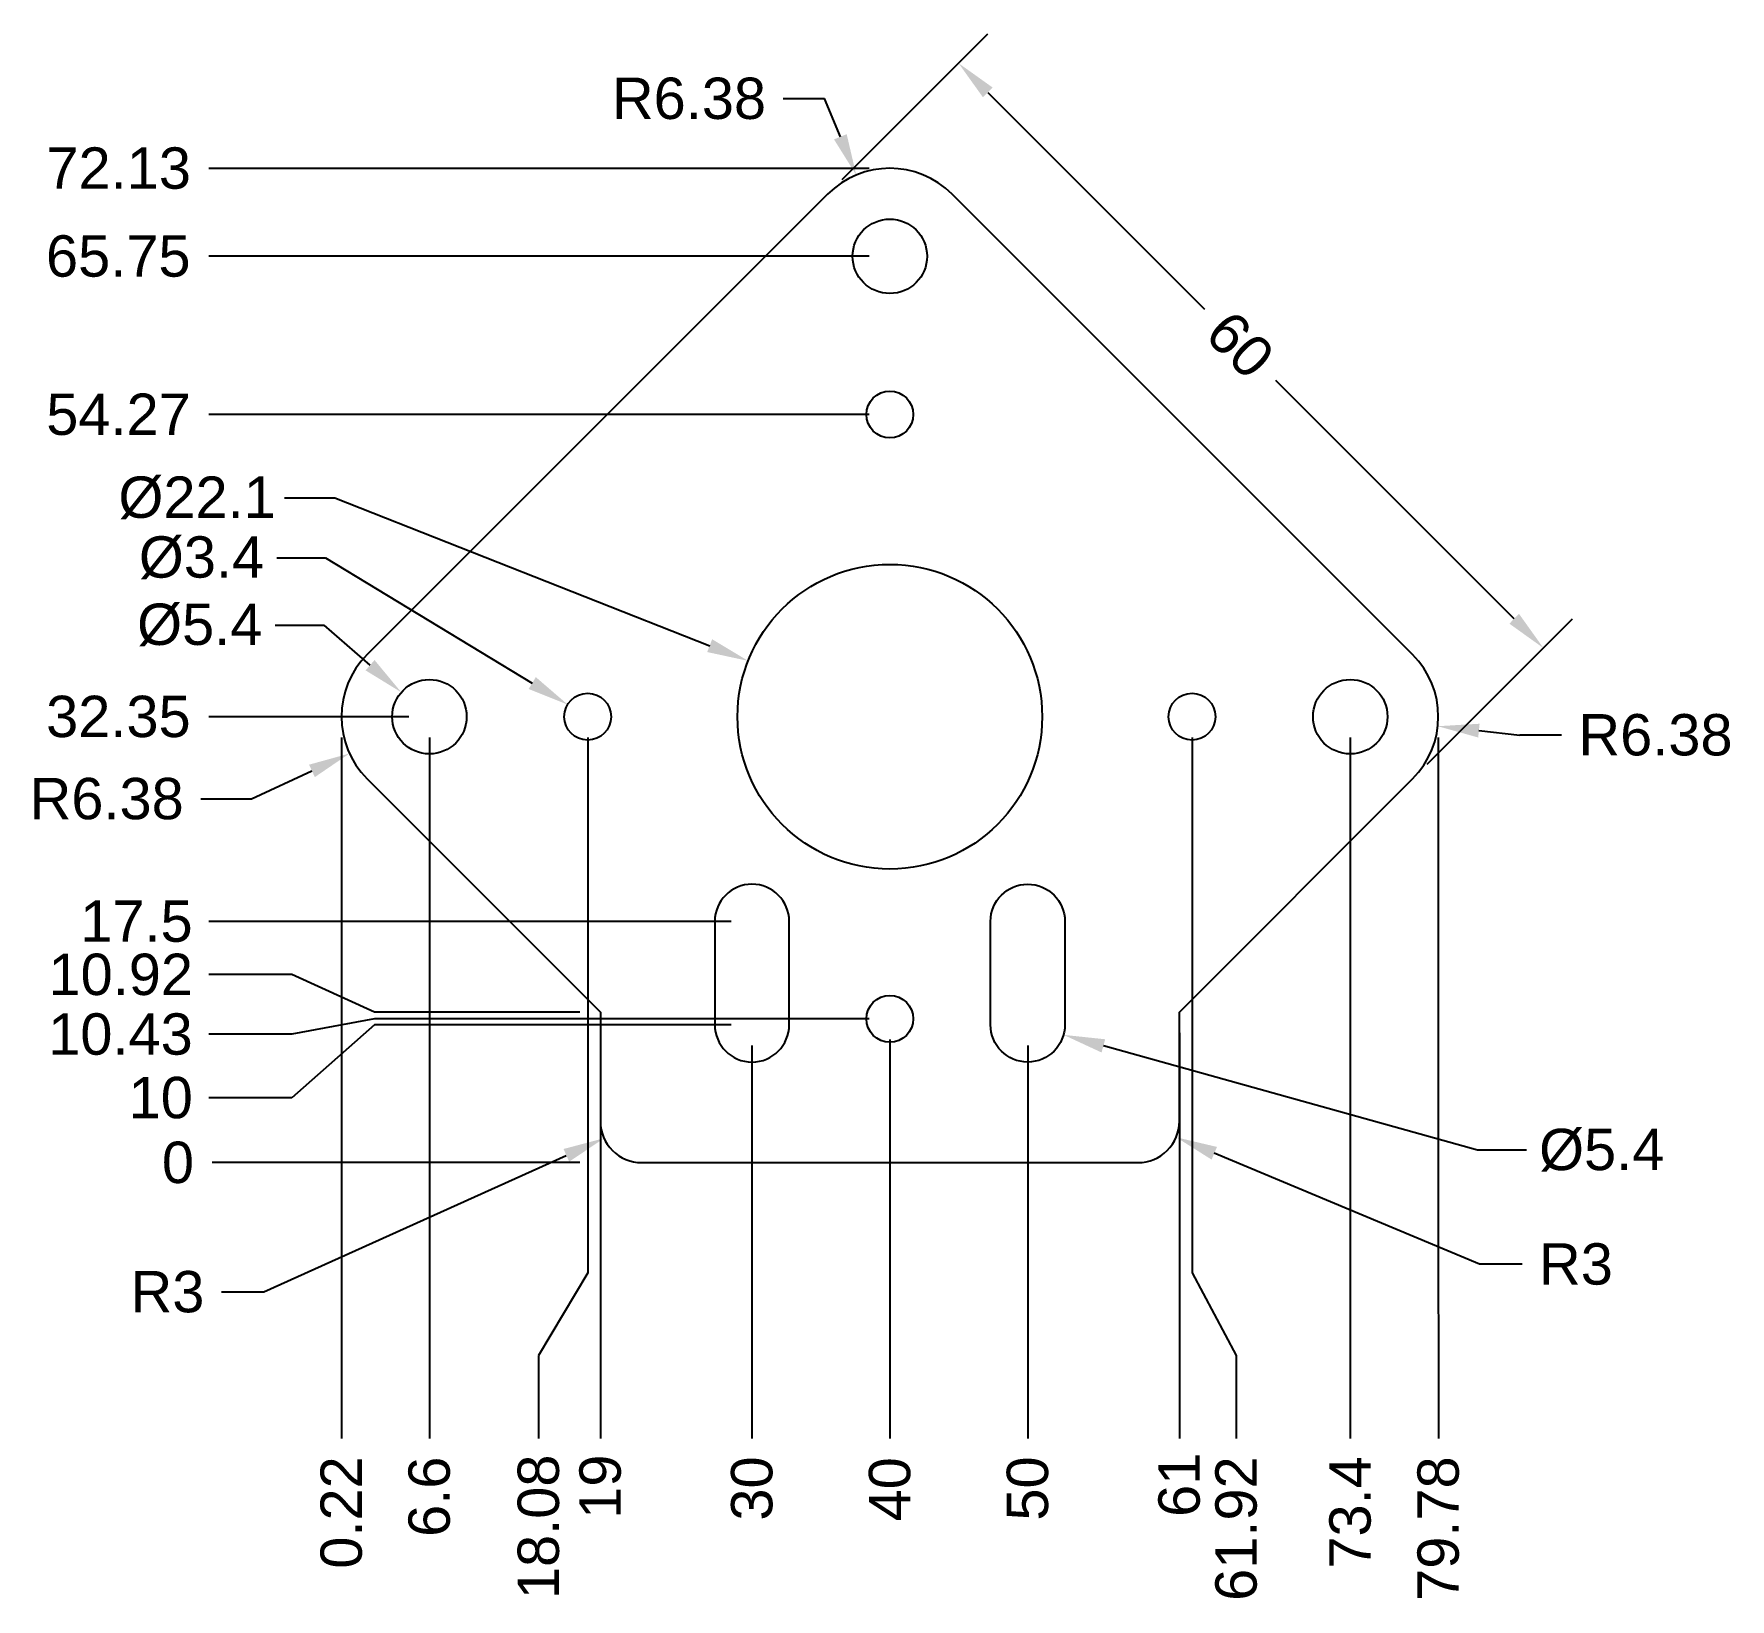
# Model space of a CAD drawing. Header units: millimetres. Extents: x -22 to 101, y -32 to 82.
import ezdxf

# ---------------------------------------------------------------- set-up
doc = ezdxf.new("R2010")
doc.units = ezdxf.units.MM
doc.layers.add('Dimensions', color=7, linetype='Continuous')
doc.layers.add('Parts', color=7, linetype='Continuous')
doc.styles.get("Standard").update_dxf_attribs({"font": 'arial.ttf'})
doc.dimstyles.new('Copy of Standard', dxfattribs={"dimtxt": 3, "dimasz": 3, "dimexe": 3, "dimexo": 1.5, "dimgap": 1.5, "dimtad": 0, "dimtoh": 1, "dimdsep": 46, "dimtxsty": 'Standard', "dimcen": 0, "dimadec": 0, "dimazin": 2, "dimtfac": 1, "dimtofl": 0, "dimtmove": 0, "dimatfit": 3, "dimfxl": 1, "dimtolj": 1, "dimtzin": 0, "dimarcsym": 0})

# ---------------------------------------------------------------- blocks, each defined once
blk = doc.blocks.new('*D1')
at = {"layer": 'Defpoints', "color": 0}
for p in [(40, 10.43), (0, 0), (40, -20)]:
    blk.add_point(p, dxfattribs=at)
at = {"layer": 'Dimensions', "color": 0, "lineweight": -2}
blk.add_line((40, 8.93), (40, -20), dxfattribs=at)
at = {"layer": 'Dimensions', "color": 0, "insert": (40, -23.7), "char_height": 3, "attachment_point": 5, "rotation": 90}
blk.add_mtext('\\A1;40', dxfattribs=at)
blk = doc.blocks.new('*D2')
at = {"layer": 'Defpoints', "color": 0}
for p in [(50, 10), (0, 0), (50, -20)]:
    blk.add_point(p, dxfattribs=at)
at = {"layer": 'Dimensions', "color": 0, "lineweight": -2}
blk.add_line((50, 8.5), (50, -20), dxfattribs=at)
at = {"layer": 'Dimensions', "color": 0, "insert": (50, -23.6405), "char_height": 3, "attachment_point": 5, "rotation": 90}
blk.add_mtext('\\A1;50', dxfattribs=at)
blk = doc.blocks.new('*D3')
at = {"layer": 'Defpoints', "color": 0}
for p in [(30, 10), (0, 0), (30, -20)]:
    blk.add_point(p, dxfattribs=at)
at = {"layer": 'Dimensions', "color": 0, "lineweight": -2}
blk.add_line((30, 8.5), (30, -20), dxfattribs=at)
at = {"layer": 'Dimensions', "color": 0, "insert": (30, -23.639), "char_height": 3, "attachment_point": 5, "rotation": 90}
blk.add_mtext('\\A1;30', dxfattribs=at)
blk = doc.blocks.new('*D4')
at = {"layer": 'Defpoints', "color": 0}
for p in [(30, 10), (-9.39, 4.7), (0, 0)]:
    blk.add_point(p, dxfattribs=at)
at = {"layer": 'Dimensions', "color": 0, "lineweight": -2}
for p, q in [((2.61, 10), (-3.39, 4.7)), ((28.5, 10), (2.61, 10)), ((-3.39, 4.7), (-9.39, 4.7))]:
    blk.add_line(p, q, dxfattribs=at)
at = {"layer": 'Dimensions', "color": 0, "insert": (-12.89, 4.7), "char_height": 3, "attachment_point": 5}
blk.add_mtext('\\A1;10', dxfattribs=at)
blk = doc.blocks.new('*D5')
at = {"layer": 'Defpoints', "color": 0}
for p in [(-9.39, 17.5), (30, 17.5), (0, 0)]:
    blk.add_point(p, dxfattribs=at)
at = {"layer": 'Dimensions', "color": 0, "lineweight": -2}
blk.add_line((28.5, 17.5), (-9.39, 17.5), dxfattribs=at)
at = {"layer": 'Dimensions', "color": 0, "insert": (-14.65, 17.5), "char_height": 3, "attachment_point": 5}
blk.add_mtext('\\A1;17.5', dxfattribs=at)
blk = doc.blocks.new('*D6')
at = {"layer": 'Defpoints', "color": 0}
for p in [(40, 10.43), (-9.39, 9.31), (0, 0)]:
    blk.add_point(p, dxfattribs=at)
at = {"layer": 'Dimensions', "color": 0, "lineweight": -2}
for p, q in [((2.61, 10.43), (-3.39, 9.31)), ((38.5, 10.43), (2.61, 10.43)), ((-3.39, 9.31), (-9.39, 9.31))]:
    blk.add_line(p, q, dxfattribs=at)
at = {"layer": 'Dimensions', "color": 0, "insert": (-15.81, 9.31), "char_height": 3, "attachment_point": 5}
blk.add_mtext('\\A1;10.43', dxfattribs=at)
blk = doc.blocks.new('*D7')
at = {"layer": 'Defpoints', "color": 0}
for p in [(61, 10.92), (0, 0), (61, -20)]:
    blk.add_point(p, dxfattribs=at)
at = {"layer": 'Dimensions', "color": 0, "lineweight": -2}
blk.add_line((61, 9.42), (61, -20), dxfattribs=at)
at = {"layer": 'Dimensions', "color": 0, "insert": (61, -23.37), "char_height": 3, "attachment_point": 5, "rotation": 90}
blk.add_mtext('\\A1;61', dxfattribs=at)
blk = doc.blocks.new('*D8')
at = {"layer": 'Defpoints', "color": 0}
for p in [(61, 10.92), (0, 0), (61, -20)]:
    blk.add_point(p, dxfattribs=at)
at = {"layer": 'Dimensions', "color": 0, "lineweight": -2}
blk.add_line((61, 9.42), (61, -20), dxfattribs=at)
at = {"layer": 'Dimensions', "color": 0, "insert": (61, -23.37), "char_height": 3, "attachment_point": 5, "rotation": 90}
blk.add_mtext('\\A1;61', dxfattribs=at)
blk = doc.blocks.new('*D9')
at = {"layer": 'Defpoints', "color": 0}
for p in [(79.78, 32.35), (0, 0), (79.79, -20)]:
    blk.add_point(p, dxfattribs=at)
at = {"layer": 'Dimensions', "color": 0, "lineweight": -2}
for p, q in [((79.78, 30.85), (79.78, -8)), ((79.78, -8), (79.79, -14)), ((79.79, -14), (79.79, -20))]:
    blk.add_line(p, q, dxfattribs=at)
at = {"layer": 'Dimensions', "color": 0, "insert": (79.79, -26.55), "char_height": 3, "attachment_point": 5, "rotation": 90}
blk.add_mtext('\\A1;79.78', dxfattribs=at)
blk = doc.blocks.new('*D10')
at = {"layer": 'Defpoints', "color": 0}
for p in [(0.22, 32.35), (0, 0), (0.22, -20)]:
    blk.add_point(p, dxfattribs=at)
at = {"layer": 'Dimensions', "color": 0, "lineweight": -2}
blk.add_line((0.22, 30.85), (0.22, -20), dxfattribs=at)
at = {"layer": 'Dimensions', "color": 0, "insert": (0.22, -25.38), "char_height": 3, "attachment_point": 5, "rotation": 90}
blk.add_mtext('\\A1;0.22', dxfattribs=at)
blk = doc.blocks.new('*D11')
at = {"layer": 'Defpoints', "color": 0}
for p in [(-9.39, 72.13), (40, 72.13), (0, 0)]:
    blk.add_point(p, dxfattribs=at)
at = {"layer": 'Dimensions', "color": 0, "lineweight": -2}
blk.add_line((38.5, 72.13), (-9.39, 72.13), dxfattribs=at)
at = {"layer": 'Dimensions', "color": 0, "insert": (-15.94, 72.13), "char_height": 3, "attachment_point": 5}
blk.add_mtext('\\A1;72.13', dxfattribs=at)
blk = doc.blocks.new('*D12')
at = {"layer": 'Defpoints', "color": 0}
for p in [(-9.39, 32.35), (6.6, 32.35), (0, 0)]:
    blk.add_point(p, dxfattribs=at)
at = {"layer": 'Dimensions', "color": 0, "lineweight": -2}
blk.add_line((5.1, 32.35), (-9.39, 32.35), dxfattribs=at)
at = {"layer": 'Dimensions', "color": 0, "insert": (-15.96, 32.35), "char_height": 3, "attachment_point": 5}
blk.add_mtext('\\A1;32.35', dxfattribs=at)
blk = doc.blocks.new('*D13')
at = {"layer": 'Defpoints', "color": 0}
for p in [(-9.17, 0), (0, 0), (19, 0)]:
    blk.add_point(p, dxfattribs=at)
at = {"layer": 'Dimensions', "color": 0, "lineweight": -2}
blk.add_line((17.5, 0), (-9.17, 0), dxfattribs=at)
at = {"layer": 'Dimensions', "color": 0, "insert": (-11.64, 0), "char_height": 3, "attachment_point": 5}
blk.add_mtext('\\A1;0', dxfattribs=at)
blk = doc.blocks.new('*D14')
at = {"layer": 'Defpoints', "color": 0}
for p in [(-9.39, 54.27), (40, 54.27), (0, 0)]:
    blk.add_point(p, dxfattribs=at)
at = {"layer": 'Dimensions', "color": 0, "lineweight": -2}
blk.add_line((38.5, 54.27), (-9.39, 54.27), dxfattribs=at)
at = {"layer": 'Dimensions', "color": 0, "insert": (-15.95, 54.27), "char_height": 3, "attachment_point": 5}
blk.add_mtext('\\A1;54.27', dxfattribs=at)
blk = doc.blocks.new('*D15')
at = {"layer": 'Defpoints', "color": 0}
for p in [(-9.39, 13.64), (19, 10.92), (0, 0)]:
    blk.add_point(p, dxfattribs=at)
at = {"layer": 'Dimensions', "color": 0, "lineweight": -2}
for p, q in [((-3.39, 13.64), (-9.39, 13.64)), ((2.61, 10.92), (-3.39, 13.64)), ((17.5, 10.92), (2.61, 10.92))]:
    blk.add_line(p, q, dxfattribs=at)
at = {"layer": 'Dimensions', "color": 0, "insert": (-15.79, 13.64), "char_height": 3, "attachment_point": 5}
blk.add_mtext('\\A1;10.92', dxfattribs=at)
blk = doc.blocks.new('*D16')
at = {"layer": 'Defpoints', "color": 0}
for p in [(61.92, 32.35), (0, 0), (65.13, -20)]:
    blk.add_point(p, dxfattribs=at)
at = {"layer": 'Dimensions', "color": 0, "lineweight": -2}
for p, q in [((61.92, 30.85), (61.92, -8)), ((61.92, -8), (65.13, -14)), ((65.13, -14), (65.13, -20))]:
    blk.add_line(p, q, dxfattribs=at)
at = {"layer": 'Dimensions', "color": 0, "insert": (65.13, -26.55), "char_height": 3, "attachment_point": 5, "rotation": 90}
blk.add_mtext('\\A1;61.92', dxfattribs=at)
blk = doc.blocks.new('*D17')
at = {"layer": 'Defpoints', "color": 0}
for p in [(18.08, 32.35), (0, 0), (14.52, -20)]:
    blk.add_point(p, dxfattribs=at)
at = {"layer": 'Dimensions', "color": 0, "lineweight": -2}
for p, q in [((18.08, 30.85), (18.08, -8)), ((18.08, -8), (14.52, -14)), ((14.52, -14), (14.52, -20))]:
    blk.add_line(p, q, dxfattribs=at)
at = {"layer": 'Dimensions', "color": 0, "insert": (14.52, -26.42), "char_height": 3, "attachment_point": 5, "rotation": 90}
blk.add_mtext('\\A1;18.08', dxfattribs=at)
blk = doc.blocks.new('*D18')
at = {"layer": 'Defpoints', "color": 0}
for p in [(58, 3), (60.77, 1.84)]:
    blk.add_point(p, dxfattribs=at)
at = {"layer": 'Dimensions', "color": 0, "lineweight": -2}
for p, q in [((82.77, -7.37), (63.53, 0.68)), ((85.86, -7.37), (82.77, -7.37))]:
    blk.add_line(p, q, dxfattribs=at)
at = {"layer": 'Dimensions', "color": 0}
blk.add_solid([(63.73, 1.14), (63.34, 0.22), (60.77, 1.84)], dxfattribs=at)
at = {"layer": 'Dimensions', "color": 0, "insert": (89.77, -7.37), "char_height": 3, "attachment_point": 5}
blk.add_mtext('\\A1;R3', dxfattribs=at)
blk = doc.blocks.new('*D19')
at = {"layer": 'Defpoints', "color": 0}
for p in [(22, 3), (19.27, 1.77)]:
    blk.add_point(p, dxfattribs=at)
at = {"layer": 'Dimensions', "color": 0, "lineweight": -2}
for p, q in [((-5.4, -9.38), (16.53, 0.53)), ((-8.49, -9.38), (-5.4, -9.38))]:
    blk.add_line(p, q, dxfattribs=at)
at = {"layer": 'Dimensions', "color": 0}
blk.add_solid([(16.74, 0.07), (16.33, 0.99), (19.27, 1.77)], dxfattribs=at)
at = {"layer": 'Dimensions', "color": 0, "insert": (-12.4, -9.38), "char_height": 3, "attachment_point": 5}
blk.add_mtext('\\A1;R3', dxfattribs=at)
blk = doc.blocks.new('*D20')
at = {"layer": 'Defpoints', "color": 0}
for p in [(35.49, 70.27), (87.41, 37.33), (77.92, 27.84)]:
    blk.add_point(p, dxfattribs=at)
at = {"layer": 'Dimensions', "color": 0, "lineweight": -2}
for p, q in [((36.55, 71.33), (47.11, 81.88)), ((47.11, 77.64), (62.83, 61.92)), ((85.29, 39.46), (67.99, 56.75)), ((78.98, 28.9), (89.53, 39.46))]:
    blk.add_line(p, q, dxfattribs=at)
at = {"layer": 'Dimensions', "color": 0}
for points in [[(47.46, 77.99), (46.75, 77.29), (44.98, 79.76)], [(84.94, 39.1), (85.64, 39.81), (87.41, 37.33)]]:
    blk.add_solid(points, dxfattribs=at)
at = {"layer": 'Dimensions', "color": 0, "insert": (65.41, 59.33), "char_height": 3, "attachment_point": 5, "rotation": 315}
blk.add_mtext('\\A1;60', dxfattribs=at)
blk = doc.blocks.new('*D21')
at = {"layer": 'Defpoints', "color": 0}
for p in [(16.63, 33.23), (19.53, 31.47)]:
    blk.add_point(p, dxfattribs=at)
at = {"layer": 'Dimensions', "color": 0, "lineweight": -2}
for p, q in [((-4.47, 43.88), (-0.93, 43.88)), ((-0.93, 43.88), (14.06, 34.79))]:
    blk.add_line(p, q, dxfattribs=at)
at = {"layer": 'Dimensions', "color": 0}
blk.add_solid([(13.8, 34.36), (14.32, 35.22), (16.63, 33.23)], dxfattribs=at)
at = {"layer": 'Dimensions', "color": 0, "insert": (-9.93, 43.88), "char_height": 3, "attachment_point": 5}
blk.add_mtext('\\A1;%%c3.4', dxfattribs=at)
blk = doc.blocks.new('*D22')
at = {"layer": 'Defpoints', "color": 0}
for p in [(29.72, 36.4), (50.28, 28.3)]:
    blk.add_point(p, dxfattribs=at)
at = {"layer": 'Dimensions', "color": 0, "lineweight": -2}
for p, q in [((-3.91, 48.22), (-0.25, 48.22)), ((-0.25, 48.22), (26.93, 37.5))]:
    blk.add_line(p, q, dxfattribs=at)
at = {"layer": 'Dimensions', "color": 0}
blk.add_solid([(26.75, 37.04), (27.11, 37.97), (29.72, 36.4)], dxfattribs=at)
at = {"layer": 'Dimensions', "color": 0, "insert": (-10.25, 48.22), "char_height": 3, "attachment_point": 5}
blk.add_mtext('\\A1;%%c22.1', dxfattribs=at)
blk = doc.blocks.new('*D23')
at = {"layer": 'Defpoints', "color": 0}
for p in [(47.4, 10.73), (52.6, 9.27)]:
    blk.add_point(p, dxfattribs=at)
at = {"layer": 'Dimensions', "color": 0, "lineweight": -2}
for p, q in [((82.64, 0.9), (55.49, 8.47)), ((86.18, 0.9), (82.64, 0.9))]:
    blk.add_line(p, q, dxfattribs=at)
at = {"layer": 'Dimensions', "color": 0}
blk.add_solid([(55.62, 8.95), (55.36, 7.99), (52.6, 9.27)], dxfattribs=at)
at = {"layer": 'Dimensions', "color": 0, "insert": (91.64, 0.9), "char_height": 3, "attachment_point": 5}
blk.add_mtext('\\A1;%%c5.4', dxfattribs=at)
blk = doc.blocks.new('*D24')
at = {"layer": 'Defpoints', "color": 0}
for p in [(4.56, 34.12), (8.64, 30.58)]:
    blk.add_point(p, dxfattribs=at)
at = {"layer": 'Dimensions', "color": 0, "lineweight": -2}
for p, q in [((-4.6, 39), (-1.06, 39)), ((-1.06, 39), (2.29, 36.09))]:
    blk.add_line(p, q, dxfattribs=at)
at = {"layer": 'Dimensions', "color": 0}
blk.add_solid([(1.97, 35.71), (2.62, 36.46), (4.56, 34.12)], dxfattribs=at)
at = {"layer": 'Dimensions', "color": 0, "insert": (-10.06, 39), "char_height": 3, "attachment_point": 5}
blk.add_mtext('\\A1;%%c5.4', dxfattribs=at)
blk = doc.blocks.new('*D25')
at = {"layer": 'Defpoints', "color": 0}
for p in [(6.6, 32.35), (0, 0), (6.6, -20)]:
    blk.add_point(p, dxfattribs=at)
at = {"layer": 'Dimensions', "color": 0, "lineweight": -2}
blk.add_line((6.6, 30.85), (6.6, -20), dxfattribs=at)
at = {"layer": 'Dimensions', "color": 0, "insert": (6.6, -24.2375), "char_height": 3, "attachment_point": 5, "rotation": 90}
blk.add_mtext('\\A1;6.6', dxfattribs=at)
blk = doc.blocks.new('*D26')
at = {"layer": 'Defpoints', "color": 0}
for p in [(73.4, 32.35), (0, 0), (73.4, -20)]:
    blk.add_point(p, dxfattribs=at)
at = {"layer": 'Dimensions', "color": 0, "lineweight": -2}
blk.add_line((73.4, 30.85), (73.4, -20), dxfattribs=at)
at = {"layer": 'Dimensions', "color": 0, "insert": (73.4, -25.3745), "char_height": 3, "attachment_point": 5, "rotation": 90}
blk.add_mtext('\\A1;73.4', dxfattribs=at)
blk = doc.blocks.new('*D27')
at = {"layer": 'Defpoints', "color": 0}
for p in [(19, 10.92), (0, 0), (19, -20)]:
    blk.add_point(p, dxfattribs=at)
at = {"layer": 'Dimensions', "color": 0, "lineweight": -2}
blk.add_line((19, 9.42), (19, -20), dxfattribs=at)
at = {"layer": 'Dimensions', "color": 0, "insert": (19, -23.51), "char_height": 3, "attachment_point": 5, "rotation": 90}
blk.add_mtext('\\A1;19', dxfattribs=at)
blk = doc.blocks.new('*D28')
at = {"layer": 'Defpoints', "color": 0}
for p in [(73.4, 32.35), (79.75, 31.66)]:
    blk.add_point(p, dxfattribs=at)
at = {"layer": 'Dimensions', "color": 0, "lineweight": -2}
for p in [(82.73, 31.34), (88.71, 31.02)]:
    blk.add_line(p, (85.71, 31.02), dxfattribs=at)
at = {"layer": 'Dimensions', "color": 0}
blk.add_solid([(82.78, 31.84), (82.68, 30.84), (79.75, 31.66)], dxfattribs=at)
at = {"layer": 'Dimensions', "color": 0, "insert": (95.54, 31.02), "char_height": 3, "attachment_point": 5}
blk.add_mtext('\\A1;R6.38', dxfattribs=at)
blk = doc.blocks.new('*D29')
at = {"layer": 'Defpoints', "color": 0}
for p in [(37.56, 71.65), (40, 65.75)]:
    blk.add_point(p, dxfattribs=at)
at = {"layer": 'Dimensions', "color": 0, "lineweight": -2}
for p in [(32.26, 77.19), (36.41, 74.42)]:
    blk.add_line(p, (35.26, 77.19), dxfattribs=at)
at = {"layer": 'Dimensions', "color": 0}
blk.add_solid([(35.95, 74.23), (36.87, 74.61), (37.56, 71.65)], dxfattribs=at)
at = {"layer": 'Dimensions', "color": 0, "insert": (25.43, 77.19), "char_height": 3, "attachment_point": 5}
blk.add_mtext('\\A1;R6.38', dxfattribs=at)
blk = doc.blocks.new('*D30')
at = {"layer": 'Defpoints', "color": 0}
for p in [(6.6, 32.35), (0.8, 29.68)]:
    blk.add_point(p, dxfattribs=at)
at = {"layer": 'Dimensions', "color": 0, "lineweight": -2}
for p, q in [((-6.31, 26.39), (-1.92, 28.42)), ((-9.98, 26.39), (-6.31, 26.39))]:
    blk.add_line(p, q, dxfattribs=at)
at = {"layer": 'Dimensions', "color": 0}
blk.add_solid([(-1.71, 27.97), (-2.13, 28.87), (0.8, 29.68)], dxfattribs=at)
at = {"layer": 'Dimensions', "color": 0, "insert": (-16.81, 26.39), "char_height": 3, "attachment_point": 5}
blk.add_mtext('\\A1;R6.38', dxfattribs=at)
blk = doc.blocks.new('*D31')
at = {"layer": 'Defpoints', "color": 0}
for p in [(-9.39, 65.75), (40, 65.75), (0, 0)]:
    blk.add_point(p, dxfattribs=at)
at = {"layer": 'Dimensions', "color": 0, "lineweight": -2}
blk.add_line((38.5, 65.75), (-9.39, 65.75), dxfattribs=at)
at = {"layer": 'Dimensions', "color": 0, "insert": (-15.97, 65.75), "char_height": 3, "attachment_point": 5}
blk.add_mtext('\\A1;65.75', dxfattribs=at)

msp = doc.modelspace()

# ---------------------------------------------------------------- linework, layer by layer
at = {"layer": 'Parts'}
for p, q in [((35.489, 70.265), (2.085, 36.861)), ((77.915, 36.861), (44.511, 70.265)), ((2.085, 27.839), (19, 10.924)), ((61, 10.924), (77.915, 27.839))]:
    msp.add_line(p, q, dxfattribs=at)
for points in [[(32.7, 10), (32.7, 17.5, 1), (27.3, 17.5), (27.3, 10, 1)], [(47.3, 10), (47.3, 17.5, -1), (52.7, 17.5), (52.7, 10, -1)]]:
    msp.add_lwpolyline(points, format="xyb", close=True, dxfattribs=at)
msp.add_lwpolyline([(19, 10.924), (19, 3, 0.4142136), (22, 0), (58, 0, 0.4142136), (61, 3), (61, 10.924)], format="xyb", dxfattribs=at)
for centre, radius in [((40, 65.75), 2.7), ((40, 54.27), 1.7), ((40, 32.35), 11.05), ((6.6, 32.35), 2.7), ((73.4, 32.35), 2.7), ((18.08, 32.35), 1.7), ((61.92, 32.35), 1.7), ((40, 10.43), 1.7)]:
    msp.add_circle(centre, radius, dxfattribs=at)
for centre, start, end in [((40, 65.754), 45, 135), ((6.596, 32.35), 135, 225), ((73.404, 32.35), 315, 45)]:
    msp.add_arc(centre, 6.38, start, end, dxfattribs=at)

# ---------------------------------------------------------------- dimensions: what is measured, and where the dimension line sits
at = {"layer": 'Dimensions'}
dim = msp.add_linear_dim(base=(87.41, 37.334), p1=(35.489, 70.265), p2=(77.915, 27.839), angle=315, dimstyle='Copy of Standard', dxfattribs=at)
dim.commit()
dim.dimension.update_dxf_attribs({"geometry": '*D20', "text_midpoint": (65.41, 59.335), "dimtype": 129})
for center, mpoint, picture, middle in [((40, 65.754), (37.559, 71.648), '*D29', (25.433, 77.191)), ((73.404, 32.35), (79.747, 31.663), '*D28', (95.541, 31.016))]:
    dim = msp.add_radius_dim(center=center, mpoint=mpoint, dimstyle='Copy of Standard', dxfattribs=at)
    dim.commit()
    dim.dimension.update_dxf_attribs({"geometry": picture, "text_midpoint": middle})
for feature_location, offset, dtype, picture, middle in [((40, 72.134), (-49.392, 0), 0, '*D11', (-15.936, 72.134)), ((40, 65.75), (-49.392, 0), 0, '*D31', (-15.968, 65.75)), ((40, 54.27), (-49.392, 0), 0, '*D14', (-15.947, 54.27)), ((6.6, 32.35), (-15.992, 0), 0, '*D12', (-15.957, 32.35)), ((0.216, 32.35), (0, -52.35), 1, '*D10', (0.216, -25.376)), ((79.784, 32.35), (0.006, -52.35), 1, '*D9', (79.789, -26.548)), ((61.92, 32.35), (3.213, -52.35), 1, '*D16', (65.133, -26.549)), ((18.08, 32.35), (-3.558, -52.35), 1, '*D17', (14.522, -26.419)), ((6.6, 32.35), (0, -52.35), 1, '*D25', (6.6, -24.238)), ((73.4, 32.35), (0, -52.35), 1, '*D26', (73.4, -25.375)), ((30, 17.5), (-39.392, 0), 0, '*D5', (-14.654, 17.5)), ((19, 10.924), (-28.392, 2.721), 0, '*D15', (-15.791, 13.644)), ((40, 10.43), (-49.392, -1.124), 0, '*D6', (-15.807, 9.306)), ((30, 10), (-39.392, -5.304), 0, '*D4', (-12.891, 4.696)), ((61, 10.924), (0, -30.924), 1, '*D7', (61, -23.366)), ((61, 10.924), (0, -30.924), 1, '*D8', (61, -23.366)), ((19, 10.924), (0, -30.924), 1, '*D27', (19, -23.509)), ((40, 10.43), (0, -30.43), 1, '*D1', (40, -23.701)), ((50, 10), (0, -30), 1, '*D2', (50, -23.641)), ((30, 10), (0, -30), 1, '*D3', (30, -23.639)), ((19, 0), (-28.165480085, 0), 0, '*D13', (-11.641980085, 0))]:
    dim = msp.add_ordinate_dim(feature_location=feature_location, offset=offset, dtype=dtype, origin=(0, 0), dimstyle='Copy of Standard', dxfattribs=at)
    dim.commit()
    dim.dimension.update_dxf_attribs({"geometry": picture, "text_midpoint": middle})
for p1, p2, picture, middle in [((50.28, 28.297), (29.72, 36.403), '*D22', (-10.247, 48.217)), ((19.533, 31.468), (16.626, 33.232), '*D21', (-9.925, 43.879)), ((8.639, 30.58), (4.561, 34.12), '*D24', (-10.061, 38.998)), ((47.399, 10.725), (52.601, 9.275), '*D23', (91.638, 0.9))]:
    dim = msp.add_diameter_dim_2p(p1=p1, p2=p2, dimstyle='Copy of Standard', dxfattribs=at)
    dim.commit()
    dim.dimension.update_dxf_attribs({"geometry": picture, "text_midpoint": middle, "dimtype": 131})
for center, mpoint, picture, middle in [((6.596, 32.35), (0.803, 29.677), '*D30', (-16.813, 26.394)), ((22, 3), (19.266, 1.765), '*D19', (-12.402, -9.377)), ((58, 3), (60.767, 1.842), '*D18', (89.774, -7.37))]:
    dim = msp.add_radius_dim(center=center, mpoint=mpoint, dimstyle='Copy of Standard', dxfattribs=at)
    dim.commit()
    dim.dimension.update_dxf_attribs({"geometry": picture, "text_midpoint": middle, "dimtype": 132})

doc.saveas('drawing.dxf')
